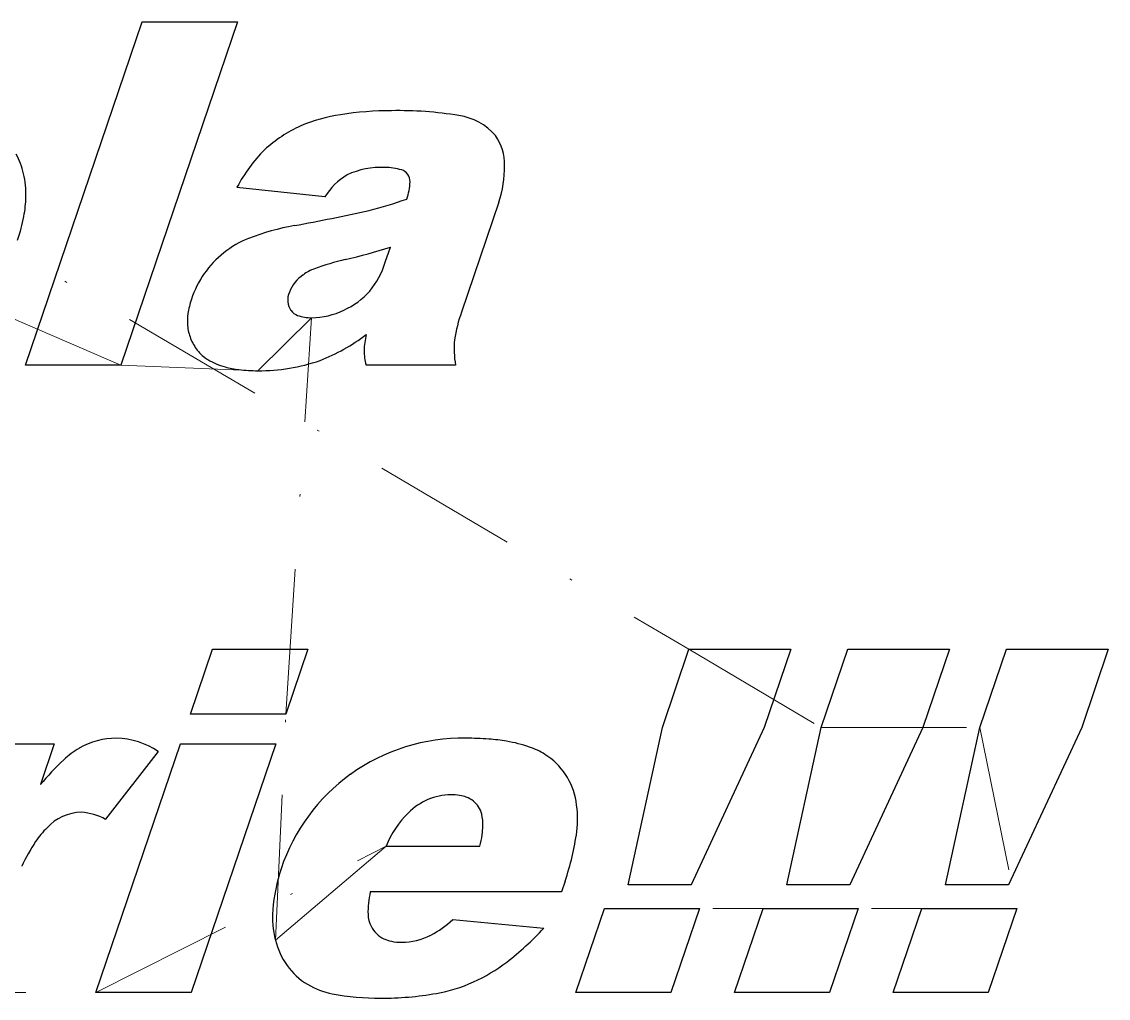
# Model space of a CAD drawing. Header units: millimetres. Extents: x -108 to 108, y -21 to 21.
# Drawn here: x 60.35 to 107.81, y -21.33 to 21.33 of the extents above; entities that cross this region are included whole.
import ezdxf

# ---------------------------------------------------------------- set-up
doc = ezdxf.new("R2010")
doc.units = ezdxf.units.MM
doc.linetypes.add('DASHDOT2', pattern=[12.7, 6.35, -3.175, 0, -3.175])
doc.layers.get('0').update_dxf_attribs({"lineweight": 25, "true_color": 0xffffff})
for name, color, linetype, lineweight, true_color in [('CAM ... GCodeMM', 7, 'Continuous', 20, 0xffffff), ('CAM ... GCodeMM ... normal', 8, 'Continuous', 20, 0x808080), ('CAM ... GCodeMM ... rapid', 150, 'DASHDOT2', 20, 0x0088ff), ('CAM ... GCodeMM ... source', 7, 'Continuous', 20, 0xffffff)]:
    doc.layers.add(name, color=color, linetype=linetype, lineweight=lineweight, true_color=true_color)

# ---------------------------------------------------------------- blocks, each defined once
blk = doc.blocks.new('CAMTOOLPATH$$GCodeMM$$Profile 1')
at = {"layer": 'CAM ... GCodeMM ... normal'}
for p, q in [((60.508, 6.329, -4), (65.605, 21.329, -4)), ((69.78, 21.329, -4), (64.682, 6.329, -4)), ((65.605, 21.329, -4), (69.78, 21.329, -4)), ((73.59, 13.676, -4), (69.752, 14.095, -4)), ((81.194, 13.441, -4), (79.563, 8.642, -4)), ((76.231, 10.821, -4), (76.457, 11.486, -4)), ((73.013, 8.396, 1), (73.013, 8.396, -4)), ((73.013, 8.396, -4), (73.013, 8.396, 1)), ((64.682, 6.329, -4), (60.508, 6.329, -4)), ((64.682, 6.329, 1), (64.682, 6.329, -4)), ((64.682, 6.329, -4), (64.682, 6.329, 1)), ((79.299, 6.329, -4), (75.39, 6.329, -4)), ((70.662, 6.084, 1), (70.662, 6.084, -4)), ((70.662, 6.084, -4), (70.662, 6.084, 1)), ((67.72, -8.918, -4), (68.683, -6.084, -4)), ((68.683, -6.084, -4), (72.848, -6.084, -4)), ((72.848, -6.084, -4), (71.885, -8.918, -4)), ((88.334, -9.501, -4), (89.495, -6.084, -4)), ((89.495, -6.084, 1), (89.495, -6.084, -4)), ((89.495, -6.084, -4), (93.946, -6.084, -4)), ((89.495, -6.084, -4), (89.495, -6.084, 1)), ((93.946, -6.084, -4), (92.785, -9.501, -4)), ((95.266, -9.501, -4), (96.428, -6.084, -4)), ((96.428, -6.084, -4), (100.879, -6.084, -4)), ((100.879, -6.084, -4), (99.717, -9.501, -4)), ((102.199, -9.501, -4), (103.36, -6.084, -4)), ((103.36, -6.084, -4), (107.811, -6.084, -4)), ((107.811, -6.084, -4), (106.649, -9.501, -4)), ((71.885, -8.918, -4), (67.72, -8.918, -4)), ((71.885, -8.918, 1), (71.885, -8.918, -4)), ((71.885, -8.918, -4), (71.885, -8.918, 1)), ((86.839, -16.367, -4), (88.334, -9.501, -4)), ((92.785, -9.501, -4), (89.592, -16.367, -4)), ((93.772, -16.367, -4), (95.266, -9.501, -4)), ((95.266, -9.501, 1), (95.266, -9.501, -4)), ((95.266, -9.501, -4), (95.266, -9.501, 1)), ((99.717, -9.501, -4), (96.524, -16.367, -4)), ((100.704, -16.367, -4), (102.199, -9.501, -4)), ((102.199, -9.501, 1), (102.199, -9.501, -4)), ((102.199, -9.501, -4), (102.199, -9.501, 1)), ((106.649, -9.501, -4), (103.457, -16.367, -4)), ((57.87, -10.217, -4), (61.769, -10.217, -4)), ((61.769, -10.217, -4), (61.163, -11.998, -4)), ((63.586, -21.084, -4), (67.279, -10.217, -4)), ((67.279, -10.217, -4), (71.443, -10.217, -4)), ((71.443, -10.217, -4), (67.75, -21.084, -4)), ((66.313, -10.545, -4), (64.015, -13.512, -4)), ((76.262, -14.689, 1), (76.262, -14.689, -4)), ((76.262, -14.689, -4), (80.365, -14.689, -4)), ((76.262, -14.689, -4), (76.262, -14.689, 1)), ((84.083, -16.213, -4), (83.923, -16.684, -4)), ((89.592, -16.367, -4), (86.839, -16.367, -4)), ((96.524, -16.367, -4), (93.772, -16.367, -4)), ((103.457, -16.367, -4), (100.704, -16.367, -4)), ((83.923, -16.684, -4), (75.574, -16.684, -4)), ((84.551, -21.084, -4), (85.799, -17.411, -4)), ((85.799, -17.411, -4), (89.953, -17.411, -4)), ((89.953, -17.411, -4), (88.705, -21.084, -4)), ((89.953, -17.411, 1), (89.953, -17.411, -4)), ((89.953, -17.411, -4), (89.953, -17.411, 1)), ((91.483, -21.084, -4), (92.732, -17.411, -4)), ((92.732, -17.411, -4), (96.886, -17.411, -4)), ((96.886, -17.411, -4), (95.638, -21.084, -4)), ((96.886, -17.411, 1), (96.886, -17.411, -4)), ((96.886, -17.411, -4), (96.886, -17.411, 1)), ((98.416, -21.084, -4), (99.664, -17.411, -4)), ((99.664, -17.411, -4), (103.818, -17.411, -4)), ((103.818, -17.411, -4), (102.57, -21.084, -4)), ((103.818, -17.411, 1), (103.818, -17.411, -4)), ((103.818, -17.411, -4), (103.818, -17.411, 1)), ((79.175, -17.891, -4), (83.149, -18.27, -4)), ((71.437, -18.787, 1), (71.437, -18.787, -4)), ((71.437, -18.787, -4), (71.437, -18.787, 1)), ((63.586, -21.084, 1), (63.586, -21.084, -4)), ((67.75, -21.084, -4), (63.586, -21.084, -4)), ((63.586, -21.084, -4), (63.586, -21.084, 1)), ((88.705, -21.084, -4), (84.551, -21.084, -4)), ((95.638, -21.084, -4), (91.483, -21.084, -4)), ((102.57, -21.084, -4), (98.416, -21.084, -4))]:
    blk.add_line(p, q, dxfattribs=at)
for centre, radius, start, end in [((75.226, 10.566, -4), 6.768, 98.0532, 113.4262), ((76.461, 3.666, -4), 13.775, 89.8101, 99.1168), ((76.841, 1.456, -4), 15.989, 80.6319, 91.1977), ((79.072, 14.662, -4), 2.596, 40.7473, 81.781), ((74.898, 11.477, -4), 5.802, 114.0306, 132.7491), ((79.339, 15.129, -4), 2.096, 357.899, 35.847), ((75.822, 10.896, -4), 6.862, 135.1207, 152.2071), ((57.102, 13.928, -4), 3.413, 12.9082, 28.3391), ((76.056, 11.424, -4), 3.545, 87.5561, 114.9439), ((76.207, 12.416, -4), 2.549, 73.1102, 90), ((76.8, 14.368, -4), 0.509, 34.7409, 73.1102), ((76.812, 14.919, -4), 4.624, 341.3549, 1.6503), ((56.379, 13.763, -4), 4.155, 358.9312, 12.9082), ((76.072, 12.141, -4), 2.919, 121.1716, 148.2598), ((74.606, 14.455, -4), 2.708, 341.2327, 357.4481), ((76.785, 14.358, -4), 0.527, 357.4481, 34.7409), ((55.469, 13.779, -4), 5.064, 349.145, 358.9312), ((70.86, 31.5, -4), 18.995, 284.2273, 289.4034), ((52.842, 14.283, -4), 7.739, 341.2318, 349.145), ((59.252, 85.167, -4), 73.895, 280.14269, 282.72431), ((74.352, 1.228, -4), 11.392, 100.5566, 111.0489), ((71.721, 8.065, -4), 4.066, 111.0489, 128.6553), ((68.671, 35.976, -4), 25.698, 283.0706, 287.6381), ((71.883, 7.846, -4), 4.338, 128.5205, 161.7567), ((77.559, -1.662, -4), 12.976, 103.7164, 109.9494), ((73.795, 8.71, -4), 1.942, 109.9494, 126.1049), ((72.597, 11.962, -4), 3.809, 320.8519, 342.5691), ((73.542, 8.946, -4), 1.604, 123.7943, 159.3534), ((72.793, 9.172, -4), 0.825, 155.7195, 214.223), ((73.064, 11.781, -4), 3.336, 294.0193, 318.2012), ((71.113, 8.066, -4), 3.539, 161.2284, 171.6998), ((69.887, 8.245, -4), 2.3, 171.6998, 184.6977), ((72.6, 9.079, -4), 0.613, 217.1879, 250.9124), ((72.973, 11.67, -4), 3.274, 270.6923, 296.2593), ((85.458, 6.473, -4), 6.281, 159.8038, 171.1506), ((73.013, 10.273, -4), 1.877, 250.9124, 270), ((69.574, 8.219, -4), 1.986, 184.6977, 201.4309), ((70.291, 14.41, -4), 8.461, 291.4305, 307.0766), ((79.839, 6.719, -4), 4.545, 168.0553, 176.8466), ((69.625, 8.239, -4), 2.041, 201.4309, 217.9355), ((83.673, 7.072, -4), 4.437, 175.2469, 189.6348), ((69.385, 8.052, -4), 1.737, 217.9355, 238.7409), ((78.326, 7.067, -4), 3.027, 181.8543, 194.0989), ((69.989, 9.047, -4), 2.9, 238.7409, 254.8052), ((70.305, 10.209, -4), 4.105, 254.8052, 263.4754), ((70.733, 14.103, -4), 8.019, 269.4913, 289.2968), ((70.662, 13.327, -4), 7.243, 263.4754, 270), ((64.784, -13.699, -4), 3.81, 120.2263, 133.0689), ((64.469, -13.146, -4), 3.174, 89.5903, 120.3496), ((64.435, -13.332, -4), 3.36, 56.0306, 89.0358), ((79.599, -18.319, -4), 8.349, 88.9069, 125.7988), ((79.758, -23.656, -4), 13.684, 85.8278, 90), ((80.139, -18.443, -4), 8.457, 80.52, 85.8278), ((80.509, -16.226, -4), 6.209, 70.9538, 80.52), ((81.5, -13.356, -4), 3.173, 57.5571, 70.9538), ((70.094, -19.38, -4), 11.587, 133.0689, 140.4227), ((81.638, -13.194, -4), 2.962, 9.1221, 58.1381), ((79.532, -18.268, -4), 8.269, 125.6285, 161.6925), ((79.149, -15.142, -4), 2.704, 91.163, 134.889), ((79.094, -14.883, -4), 2.446, 80.9535, 90), ((79.245, -13.935, -4), 1.486, 69.3383, 80.9535), ((79.351, -13.655, -4), 1.186, 52.187, 69.3383), ((79.444, -13.536, -4), 1.035, 33.8175, 52.187), ((80.493, -13.485, -4), 4.14, 352.1704, 10.5866), ((62.993, -15.293, -4), 2.088, 91.0837, 137.4389), ((62.793, -15.751, -4), 2.55, 61.3621, 86.3966), ((80.247, -16.294, -4), 4.296, 134.4169, 158.0586), ((79.501, -13.497, -4), 0.965, 12.6248, 33.8175), ((78.358, -13.753, -4), 2.137, 358.4265, 12.6248), ((64.047, -16.517, -4), 3.697, 134.5085, 146.685), ((74.745, -13.351, -4), 5.778, 346.6082, 351.6543), ((77.286, -13.723, -4), 3.209, 351.6543, 358.4265), ((73.041, -12.46, -4), 11.663, 341.2281, 352.1704), ((68.621, -19.524, -4), 9.172, 146.685, 154.4073), ((78.681, -18.049, -4), 7.391, 161.2311, 175.4963), ((79.494, -17.577, -4), 4.02, 167.1736, 181.3242), ((75.145, -17.771, -4), 3.845, 175.4963, 195.3235), ((76.608, -17.643, -4), 1.133, 181.3242, 208.1537), ((76.107, -14.612, -4), 4.491, 298.0039, 313.0913), ((76.754, -17.588, -4), 1.288, 207.2563, 225.3859), ((76.681, -17.662, -4), 1.185, 225.3859, 244.2962), ((74.007, -9.907, -4), 12.39, 307.4167, 317.5464), ((74.432, -18.097, -4), 3.073, 192.9707, 238.6111), ((76.771, -17.474, -4), 1.393, 244.2962, 258.7266), ((76.944, -16.606, -4), 2.278, 258.7266, 270), ((76.894, -15.889, -4), 2.995, 270.9727, 296.1855), ((77.008, -13.829, -4), 7.451, 294.3431, 307.4167), ((74.551, -17.808, -4), 3.382, 239.4429, 259.1956), ((77.297, -14.467, -4), 6.751, 279.9391, 294.3431), ((76.021, -10.102, -4), 11.227, 259.1956, 270), ((76.021, -7.189, -4), 14.14, 270, 279.9391)]:
    blk.add_arc(centre, radius, start, end, dxfattribs=at)
at = {"layer": 'CAM ... GCodeMM ... rapid'}
for p, q in [((43.003, 21.329, 1), (89.495, -6.084, 1)), ((64.682, 6.329, 1), (55.324, 10.367, 1)), ((73.013, 8.396, 1), (70.662, 6.084, 1)), ((71.885, -8.918, 1), (73.013, 8.396, 1)), ((73.013, 8.396, 1), (73.013, 8.396, 1)), ((73.013, 8.396, 1), (73.013, 8.396, 1)), ((70.662, 6.084, 1), (64.682, 6.329, 1)), ((64.682, 6.329, 1), (64.682, 6.329, 1)), ((64.682, 6.329, 1), (64.682, 6.329, 1)), ((70.662, 6.084, 1), (70.662, 6.084, 1)), ((70.662, 6.084, 1), (70.662, 6.084, 1)), ((89.495, -6.084, 1), (89.495, -6.084, 1)), ((89.495, -6.084, 1), (89.495, -6.084, 1)), ((89.495, -6.084, 1), (95.266, -9.501, 1)), ((71.437, -18.787, 1), (71.885, -8.918, 1)), ((71.885, -8.918, 1), (71.885, -8.918, 1)), ((71.885, -8.918, 1), (71.885, -8.918, 1)), ((95.266, -9.501, 1), (95.266, -9.501, 1)), ((95.266, -9.501, 1), (95.266, -9.501, 1)), ((95.266, -9.501, 1), (102.199, -9.501, 1)), ((102.199, -9.501, 1), (102.199, -9.501, 1)), ((102.199, -9.501, 1), (102.199, -9.501, 1)), ((102.199, -9.501, 1), (103.818, -17.411, 1)), ((63.586, -21.084, 1), (76.262, -14.689, 1)), ((76.262, -14.689, 1), (71.437, -18.787, 1)), ((76.262, -14.689, 1), (76.262, -14.689, 1)), ((76.262, -14.689, 1), (76.262, -14.689, 1)), ((96.886, -17.411, 1), (89.953, -17.411, 1)), ((89.953, -17.411, 1), (89.953, -17.411, 1)), ((89.953, -17.411, 1), (89.953, -17.411, 1)), ((89.953, -17.411, 1), (89.953, -17.411, 50)), ((103.818, -17.411, 1), (96.886, -17.411, 1)), ((96.886, -17.411, 1), (96.886, -17.411, 1)), ((96.886, -17.411, 1), (96.886, -17.411, 1)), ((103.818, -17.411, 1), (103.818, -17.411, 1)), ((103.818, -17.411, 1), (103.818, -17.411, 1)), ((71.437, -18.787, 1), (71.437, -18.787, 1)), ((71.437, -18.787, 1), (71.437, -18.787, 1)), ((54.177, -21.084, 1), (63.586, -21.084, 1)), ((63.586, -21.084, 1), (63.586, -21.084, 1)), ((63.586, -21.084, 1), (63.586, -21.084, 1))]:
    blk.add_line(p, q, dxfattribs=at)
at = {"layer": 'CAM ... GCodeMM ... source'}
for p, q in [((60.508, 6.329), (65.605, 21.329)), ((69.78, 21.329), (64.682, 6.329)), ((65.605, 21.329), (69.78, 21.329)), ((73.59, 13.676), (69.752, 14.095)), ((81.194, 13.441), (79.563, 8.642)), ((76.231, 10.821), (76.457, 11.486)), ((64.682, 6.329), (60.508, 6.329)), ((79.299, 6.329), (75.39, 6.329)), ((67.72, -8.918), (68.683, -6.084)), ((68.683, -6.084), (72.848, -6.084)), ((72.848, -6.084), (71.885, -8.918)), ((88.334, -9.501), (89.495, -6.084)), ((89.495, -6.084), (93.946, -6.084)), ((93.946, -6.084), (92.785, -9.501)), ((95.266, -9.501), (96.428, -6.084)), ((96.428, -6.084), (100.879, -6.084)), ((100.879, -6.084), (99.717, -9.501)), ((102.199, -9.501), (103.36, -6.084)), ((103.36, -6.084), (107.811, -6.084)), ((107.811, -6.084), (106.649, -9.501)), ((71.885, -8.918), (67.72, -8.918)), ((86.839, -16.367), (88.334, -9.501)), ((92.785, -9.501), (89.592, -16.367)), ((93.772, -16.367), (95.266, -9.501)), ((99.717, -9.501), (96.524, -16.367)), ((100.704, -16.367), (102.199, -9.501)), ((106.649, -9.501), (103.457, -16.367)), ((57.87, -10.217), (61.769, -10.217)), ((61.769, -10.217), (61.163, -11.998)), ((63.586, -21.084), (67.279, -10.217)), ((67.279, -10.217), (71.443, -10.217)), ((71.443, -10.217), (67.75, -21.084)), ((66.313, -10.545), (64.015, -13.512)), ((76.262, -14.689), (80.365, -14.689)), ((84.083, -16.213), (83.923, -16.684)), ((89.592, -16.367), (86.839, -16.367)), ((96.524, -16.367), (93.772, -16.367)), ((103.457, -16.367), (100.704, -16.367)), ((83.923, -16.684), (75.574, -16.684)), ((84.551, -21.084), (85.799, -17.411)), ((85.799, -17.411), (89.953, -17.411)), ((89.953, -17.411), (88.705, -21.084)), ((91.483, -21.084), (92.732, -17.411)), ((92.732, -17.411), (96.886, -17.411)), ((96.886, -17.411), (95.638, -21.084)), ((98.416, -21.084), (99.664, -17.411)), ((99.664, -17.411), (103.818, -17.411)), ((103.818, -17.411), (102.57, -21.084)), ((79.175, -17.891), (83.149, -18.27)), ((67.75, -21.084), (63.586, -21.084)), ((88.705, -21.084), (84.551, -21.084)), ((95.638, -21.084), (91.483, -21.084)), ((102.57, -21.084), (98.416, -21.084))]:
    blk.add_line(p, q, dxfattribs=at)
for centre, radius, start, end in [((75.226, 10.566), 6.768, 98.0532, 113.4262), ((76.461, 3.666), 13.775, 89.8101, 99.1168), ((76.841, 1.456), 15.989, 80.6319, 91.1977), ((79.072, 14.662), 2.596, 40.7473, 81.781), ((74.898, 11.477), 5.802, 114.0306, 132.7491), ((79.339, 15.129), 2.096, 357.899, 35.847), ((75.822, 10.896), 6.862, 135.1207, 152.2071), ((57.102, 13.928), 3.413, 12.9082, 28.3391), ((76.056, 11.424), 3.545, 87.5561, 114.9439), ((76.207, 12.416), 2.549, 73.1102, 90), ((76.8, 14.368), 0.509, 34.7409, 73.1102), ((76.812, 14.919), 4.624, 341.3549, 1.6503), ((56.379, 13.763), 4.155, 358.9312, 12.9082), ((76.072, 12.141), 2.919, 121.1716, 148.2598), ((74.606, 14.455), 2.708, 341.2327, 357.4481), ((76.785, 14.358), 0.527, 357.4481, 34.7409), ((55.469, 13.779), 5.064, 349.145, 358.9312), ((70.86, 31.5), 18.995, 284.2273, 289.4034), ((52.842, 14.283), 7.739, 341.2318, 349.145), ((59.252, 85.167), 73.895, 280.14269, 282.72431), ((74.352, 1.228), 11.392, 100.5566, 111.0489), ((71.721, 8.065), 4.066, 111.0489, 128.6553), ((68.671, 35.976), 25.698, 283.0706, 287.6381), ((71.883, 7.846), 4.338, 128.5205, 161.7567), ((77.559, -1.662), 12.976, 103.7164, 109.9494), ((73.795, 8.71), 1.942, 109.9494, 126.1049), ((72.597, 11.962), 3.809, 320.8519, 342.5691), ((73.542, 8.946), 1.604, 123.7943, 159.3534), ((72.793, 9.172), 0.825, 155.7195, 214.223), ((73.064, 11.781), 3.336, 294.0193, 318.2012), ((71.113, 8.066), 3.539, 161.2284, 171.6998), ((69.887, 8.245), 2.3, 171.6998, 184.6977), ((72.6, 9.079), 0.613, 217.1879, 250.9124), ((72.973, 11.67), 3.274, 270.6923, 296.2593), ((85.458, 6.473), 6.281, 159.8038, 171.1506), ((73.013, 10.273), 1.877, 250.9124, 270), ((69.574, 8.219), 1.986, 184.6977, 201.4309), ((70.291, 14.41), 8.461, 291.4305, 307.0766), ((79.839, 6.719), 4.545, 168.0553, 176.8466), ((69.625, 8.239), 2.041, 201.4309, 217.9355), ((83.673, 7.072), 4.437, 175.2469, 189.6348), ((69.385, 8.052), 1.737, 217.9355, 238.7409), ((78.326, 7.067), 3.027, 181.8543, 194.0989), ((69.989, 9.047), 2.9, 238.7409, 254.8052), ((70.305, 10.209), 4.105, 254.8052, 263.4754), ((70.733, 14.103), 8.019, 269.4913, 289.2968), ((70.662, 13.327), 7.243, 263.4754, 270), ((64.784, -13.699), 3.81, 120.2263, 133.0689), ((64.469, -13.146), 3.174, 89.5903, 120.3496), ((64.435, -13.332), 3.36, 56.0306, 89.0358), ((79.599, -18.319), 8.349, 88.9069, 125.7988), ((79.758, -23.656), 13.684, 85.8278, 90), ((80.139, -18.443), 8.457, 80.52, 85.8278), ((80.509, -16.226), 6.209, 70.9538, 80.52), ((81.5, -13.356), 3.173, 57.5571, 70.9538), ((70.094, -19.38), 11.587, 133.0689, 140.4227), ((81.638, -13.194), 2.962, 9.1221, 58.1381), ((79.532, -18.268), 8.269, 125.6285, 161.6925), ((79.149, -15.142), 2.704, 91.163, 134.889), ((79.094, -14.883), 2.446, 80.9535, 90), ((79.245, -13.935), 1.486, 69.3383, 80.9535), ((79.351, -13.655), 1.186, 52.187, 69.3383), ((79.444, -13.536), 1.035, 33.8175, 52.187), ((80.493, -13.485), 4.14, 352.1704, 10.5866), ((62.993, -15.293), 2.088, 91.0837, 137.4389), ((62.793, -15.751), 2.55, 61.3621, 86.3966), ((80.247, -16.294), 4.296, 134.4169, 158.0586), ((79.501, -13.497), 0.965, 12.6248, 33.8175), ((78.358, -13.753), 2.137, 358.4265, 12.6248), ((64.047, -16.517), 3.697, 134.5085, 146.685), ((74.745, -13.351), 5.778, 346.6082, 351.6543), ((77.286, -13.723), 3.209, 351.6543, 358.4265), ((73.041, -12.46), 11.663, 341.2281, 352.1704), ((68.621, -19.524), 9.172, 146.685, 154.4073), ((78.681, -18.049), 7.391, 161.2311, 175.4963), ((79.494, -17.577), 4.02, 167.1736, 181.3242), ((75.145, -17.771), 3.845, 175.4963, 195.3235), ((76.608, -17.643), 1.133, 181.3242, 208.1537), ((76.107, -14.612), 4.491, 298.0039, 313.0913), ((76.754, -17.588), 1.288, 207.2563, 225.3859), ((76.681, -17.662), 1.185, 225.3859, 244.2962), ((74.007, -9.907), 12.39, 307.4167, 317.5464), ((74.432, -18.097), 3.073, 192.9707, 238.6111), ((76.771, -17.474), 1.393, 244.2962, 258.7266), ((76.944, -16.606), 2.278, 258.7266, 270), ((76.894, -15.889), 2.995, 270.9727, 296.1855), ((77.008, -13.829), 7.451, 294.3431, 307.4167), ((74.551, -17.808), 3.382, 239.4429, 259.1956), ((77.297, -14.467), 6.751, 279.9391, 294.3431), ((76.021, -10.102), 11.227, 259.1956, 270), ((76.021, -7.189), 14.14, 270, 279.9391)]:
    blk.add_arc(centre, radius, start, end, dxfattribs=at)

msp = doc.modelspace()

# ---------------------------------------------------------------- linework, layer by layer
for p, q in [((60.508, 6.329), (65.605, 21.329)), ((69.78, 21.329), (64.682, 6.329)), ((65.605, 21.329), (69.78, 21.329)), ((73.59, 13.676), (69.752, 14.095)), ((81.194, 13.441), (79.563, 8.642)), ((76.231, 10.821), (76.457, 11.486)), ((64.682, 6.329), (60.508, 6.329)), ((79.299, 6.329), (75.39, 6.329)), ((67.72, -8.918), (68.683, -6.084)), ((68.683, -6.084), (72.848, -6.084)), ((72.848, -6.084), (71.885, -8.918)), ((88.334, -9.501), (89.495, -6.084)), ((89.495, -6.084), (93.946, -6.084)), ((93.946, -6.084), (92.785, -9.501)), ((95.266, -9.501), (96.428, -6.084)), ((96.428, -6.084), (100.879, -6.084)), ((100.879, -6.084), (99.717, -9.501)), ((102.199, -9.501), (103.36, -6.084)), ((103.36, -6.084), (107.811, -6.084)), ((107.811, -6.084), (106.649, -9.501)), ((71.885, -8.918), (67.72, -8.918)), ((86.839, -16.367), (88.334, -9.501)), ((92.785, -9.501), (89.592, -16.367)), ((93.772, -16.367), (95.266, -9.501)), ((99.717, -9.501), (96.524, -16.367)), ((100.704, -16.367), (102.199, -9.501)), ((106.649, -9.501), (103.457, -16.367)), ((57.87, -10.217), (61.769, -10.217)), ((61.769, -10.217), (61.163, -11.998)), ((63.586, -21.084), (67.279, -10.217)), ((67.279, -10.217), (71.443, -10.217)), ((71.443, -10.217), (67.75, -21.084)), ((66.313, -10.545), (64.015, -13.512)), ((76.262, -14.689), (80.365, -14.689)), ((84.083, -16.213), (83.923, -16.684)), ((89.592, -16.367), (86.839, -16.367)), ((96.524, -16.367), (93.772, -16.367)), ((103.457, -16.367), (100.704, -16.367)), ((83.923, -16.684), (75.574, -16.684)), ((84.551, -21.084), (85.799, -17.411)), ((85.799, -17.411), (89.953, -17.411)), ((89.953, -17.411), (88.705, -21.084)), ((91.483, -21.084), (92.732, -17.411)), ((92.732, -17.411), (96.886, -17.411)), ((96.886, -17.411), (95.638, -21.084)), ((98.416, -21.084), (99.664, -17.411)), ((99.664, -17.411), (103.818, -17.411)), ((103.818, -17.411), (102.57, -21.084)), ((79.175, -17.891), (83.149, -18.27)), ((67.75, -21.084), (63.586, -21.084)), ((88.705, -21.084), (84.551, -21.084)), ((95.638, -21.084), (91.483, -21.084)), ((102.57, -21.084), (98.416, -21.084))]:
    msp.add_line(p, q)
for centre, radius, start, end in [((75.226, 10.566), 6.768, 98.0532, 113.4262), ((76.461, 3.666), 13.775, 89.8101, 99.1168), ((76.841, 1.456), 15.989, 80.6319, 91.1977), ((79.072, 14.662), 2.596, 40.7473, 81.781), ((74.898, 11.477), 5.802, 114.0306, 132.7491), ((79.339, 15.129), 2.096, 357.899, 35.847), ((75.822, 10.896), 6.862, 135.1207, 152.2071), ((57.102, 13.928), 3.413, 12.9082, 28.3391), ((76.056, 11.424), 3.545, 87.5561, 114.9439), ((76.207, 12.416), 2.549, 73.1102, 90), ((76.8, 14.368), 0.509, 34.7409, 73.1102), ((76.812, 14.919), 4.624, 341.3549, 1.6503), ((56.379, 13.763), 4.155, 358.9312, 12.9082), ((76.072, 12.141), 2.919, 121.1716, 148.2598), ((74.606, 14.455), 2.708, 341.2327, 357.4481), ((76.785, 14.358), 0.527, 357.4481, 34.7409), ((55.469, 13.779), 5.064, 349.145, 358.9312), ((70.86, 31.5), 18.995, 284.2273, 289.4034), ((52.842, 14.283), 7.739, 341.2318, 349.145), ((59.252, 85.167), 73.895, 280.14269, 282.72431), ((74.352, 1.228), 11.392, 100.5566, 111.0489), ((71.721, 8.065), 4.066, 111.0489, 128.6553), ((68.671, 35.976), 25.698, 283.0706, 287.6381), ((71.883, 7.846), 4.338, 128.5205, 161.7567), ((77.559, -1.662), 12.976, 103.7164, 109.9494), ((73.795, 8.71), 1.942, 109.9494, 126.1049), ((72.597, 11.962), 3.809, 320.8519, 342.5691), ((73.542, 8.946), 1.604, 123.7943, 159.3534), ((72.793, 9.172), 0.825, 155.7195, 214.223), ((73.064, 11.781), 3.336, 294.0193, 318.2012), ((71.113, 8.066), 3.539, 161.2284, 171.6998), ((69.887, 8.245), 2.3, 171.6998, 184.6977), ((72.6, 9.079), 0.613, 217.1879, 250.9124), ((72.973, 11.67), 3.274, 270.6923, 296.2593), ((85.458, 6.473), 6.281, 159.8038, 171.1506), ((73.013, 10.273), 1.877, 250.9124, 270), ((69.574, 8.219), 1.986, 184.6977, 201.4309), ((70.291, 14.41), 8.461, 291.4305, 307.0766), ((79.839, 6.719), 4.545, 168.0553, 176.8466), ((69.625, 8.239), 2.041, 201.4309, 217.9355), ((83.673, 7.072), 4.437, 175.2469, 189.6348), ((69.385, 8.052), 1.737, 217.9355, 238.7409), ((78.326, 7.067), 3.027, 181.8543, 194.0989), ((69.989, 9.047), 2.9, 238.7409, 254.8052), ((70.305, 10.209), 4.105, 254.8052, 263.4754), ((70.733, 14.103), 8.019, 269.4913, 289.2968), ((70.662, 13.327), 7.243, 263.4754, 270), ((64.784, -13.699), 3.81, 120.2263, 133.0689), ((64.469, -13.146), 3.174, 89.5903, 120.3496), ((64.435, -13.332), 3.36, 56.0306, 89.0358), ((79.599, -18.319), 8.349, 88.9069, 125.7988), ((79.758, -23.656), 13.684, 85.8278, 90), ((80.139, -18.443), 8.457, 80.52, 85.8278), ((80.509, -16.226), 6.209, 70.9538, 80.52), ((81.5, -13.356), 3.173, 57.5571, 70.9538), ((70.094, -19.38), 11.587, 133.0689, 140.4227), ((81.638, -13.194), 2.962, 9.1221, 58.1381), ((79.532, -18.268), 8.269, 125.6285, 161.6925), ((79.149, -15.142), 2.704, 91.163, 134.889), ((79.094, -14.883), 2.446, 80.9535, 90), ((79.245, -13.935), 1.486, 69.3383, 80.9535), ((79.351, -13.655), 1.186, 52.187, 69.3383), ((79.444, -13.536), 1.035, 33.8175, 52.187), ((80.493, -13.485), 4.14, 352.1704, 10.5866), ((62.993, -15.293), 2.088, 91.0837, 137.4389), ((62.793, -15.751), 2.55, 61.3621, 86.3966), ((80.247, -16.294), 4.296, 134.4169, 158.0586), ((79.501, -13.497), 0.965, 12.6248, 33.8175), ((78.358, -13.753), 2.137, 358.4265, 12.6248), ((64.047, -16.517), 3.697, 134.5085, 146.685), ((74.745, -13.351), 5.778, 346.6082, 351.6543), ((77.286, -13.723), 3.209, 351.6543, 358.4265), ((73.041, -12.46), 11.663, 341.2281, 352.1704), ((68.621, -19.524), 9.172, 146.685, 154.4073), ((78.681, -18.049), 7.391, 161.2311, 175.4963), ((79.494, -17.577), 4.02, 167.1736, 181.3242), ((75.145, -17.771), 3.845, 175.4963, 195.3235), ((76.608, -17.643), 1.133, 181.3242, 208.1537), ((76.107, -14.612), 4.491, 298.0039, 313.0913), ((76.754, -17.588), 1.288, 207.2563, 225.3859), ((76.681, -17.662), 1.185, 225.3859, 244.2962), ((74.007, -9.907), 12.39, 307.4167, 317.5464), ((74.432, -18.097), 3.073, 192.9707, 238.6111), ((76.771, -17.474), 1.393, 244.2962, 258.7266), ((76.944, -16.606), 2.278, 258.7266, 270), ((76.894, -15.889), 2.995, 270.9727, 296.1855), ((77.008, -13.829), 7.451, 294.3431, 307.4167), ((74.551, -17.808), 3.382, 239.4429, 259.1956), ((77.297, -14.467), 6.751, 279.9391, 294.3431), ((76.021, -10.102), 11.227, 259.1956, 270), ((76.021, -7.189), 14.14, 270, 279.9391)]:
    msp.add_arc(centre, radius, start, end)

# ---------------------------------------------------------------- block references
at = {"layer": 'CAM ... GCodeMM'}
msp.add_blockref('CAMTOOLPATH$$GCodeMM$$Profile 1', (0, 0), dxfattribs=at)

doc.saveas('drawing.dxf')
